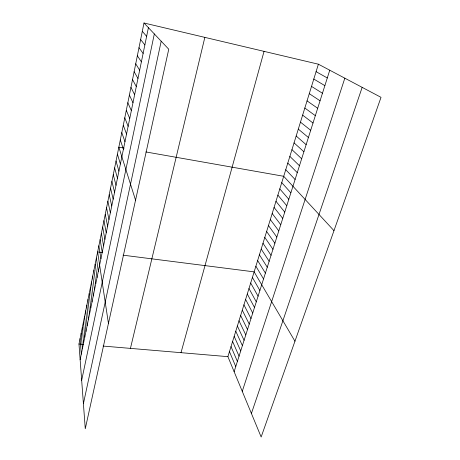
<?xml version="1.0" encoding="UTF-8"?>
<svg xmlns="http://www.w3.org/2000/svg" width="460" height="460" viewBox="0 0 460 460"><rect width="100%" height="100%" fill="white"/><g stroke="black" fill="none" stroke-linecap="round" stroke-linejoin="round"><path stroke-width="0.69" d="M143.991 23L168.757 49.226L85.272 428.766L78.976 344.022L143.991 23L318.395 64.199L381.024 97.342L261.154 437L227.901 356.655L318.395 64.199M80.143 359.72L148.413 27.68M81.673 380.328L154.324 33.942M83.409 403.696L161.195 41.21M130.433 348.387L204.844 37.375M181.01 352.676L264.046 51.359M234.128 371.697L329.757 70.213M242.253 391.339L344.839 78.194M251.407 413.454L362.164 87.36M78.976 344.022L83.576 344.408M103.074 346.064L227.901 356.655M102.476 252.557L97.629 251.936L108.439 323.432M123.038 255.173L254.133 271.866L294.952 341.222M124.177 148.12L118.847 147.177L135.55 200.198M145.918 151.955L283.711 176.289L333.971 230.655M316.083 71.662L327.296 77.964M313.795 79.062L324.863 85.64M311.523 86.399L322.448 93.248M309.275 93.673L320.056 100.792M307.044 100.884L317.688 108.267M304.83 108.031L315.336 115.673M302.64 115.121L313.007 123.015M300.466 122.147L310.701 130.289M298.31 129.116L308.413 137.505M296.171 136.022L306.141 144.653M294.049 142.876L303.893 151.742M291.945 149.667L301.668 158.769M289.863 156.406L299.454 165.732M287.793 163.093L297.263 172.638M285.74 169.717L295.096 179.486M281.75 182.62L290.869 192.809M279.806 188.899L288.811 199.289M142.307 31.314L146.631 36.346M277.88 195.126L286.775 205.718M275.965 201.308L284.752 212.094M274.068 207.443L282.745 218.414M140.639 39.548L144.865 44.93M272.188 213.526L280.755 224.687M270.319 219.564L278.783 230.908M268.467 225.555L276.828 237.084M138.989 47.708L143.117 53.429M266.627 231.501L274.885 243.208M264.799 237.4L272.958 249.28M262.988 243.254L271.043 255.306M137.35 55.786L141.387 61.847M261.194 249.061L269.146 261.286M259.405 254.828L267.266 267.22M257.635 260.55L265.403 273.102M135.729 63.796L139.673 70.184M255.881 266.231L263.545 278.944M252.402 277.46L259.888 290.49M134.124 71.725L137.977 78.436M250.683 283.015L258.077 296.194M248.981 288.529L256.277 301.858M132.532 79.586L136.292 86.612M247.284 294.003L254.495 307.475M245.605 299.431L252.73 313.047M243.938 304.825L250.976 318.584M130.956 87.371L134.63 94.702M242.282 310.178L249.234 324.076M240.637 315.491L247.503 329.527M239.005 320.769L245.789 334.938M129.392 95.088L132.98 102.724M237.383 326.002L244.082 340.302M235.773 331.206L242.391 345.632M234.174 336.369L240.718 350.922M127.845 102.729L131.347 110.664M232.593 341.492L239.05 356.178M231.018 346.581L237.394 361.387M229.454 351.635L235.756 366.562M126.31 110.308L129.731 118.53M124.792 117.812L128.127 126.327M123.286 125.252L126.54 134.044M121.791 132.624L124.97 141.691M120.313 139.932L123.412 149.27M117.432 154.146L120.382 163.996M116.035 161.052L118.916 171.149M114.649 167.906L117.455 178.244M113.269 174.696L116.012 185.271M111.906 181.43L114.574 192.24M110.555 188.111L113.154 199.151M109.215 194.73L111.751 205.994M107.881 201.302L110.354 212.784M106.565 207.811L108.968 219.512M105.254 214.274L107.6 226.182M103.96 220.679L106.237 232.8M102.672 227.033L104.891 239.355M101.395 233.335L103.552 245.858M100.13 239.585L102.229 252.31M98.871 245.784L100.912 258.704M96.393 258.037L98.319 271.331M95.168 264.092L97.037 277.564M93.949 270.095L95.766 283.745M92.742 276.052L94.501 289.88M91.546 281.963L93.254 295.964M90.361 287.828L92.011 301.996M89.182 293.641L90.781 307.976M88.009 299.414L89.562 313.916M86.854 305.141L88.349 319.798M85.704 310.828L87.153 325.64M84.559 316.463L85.957 331.436M83.427 322.058L84.778 337.18M82.3 327.612L83.605 342.884M81.184 333.126L82.443 348.536M80.08 338.594L81.288 354.148"/></g></svg>
